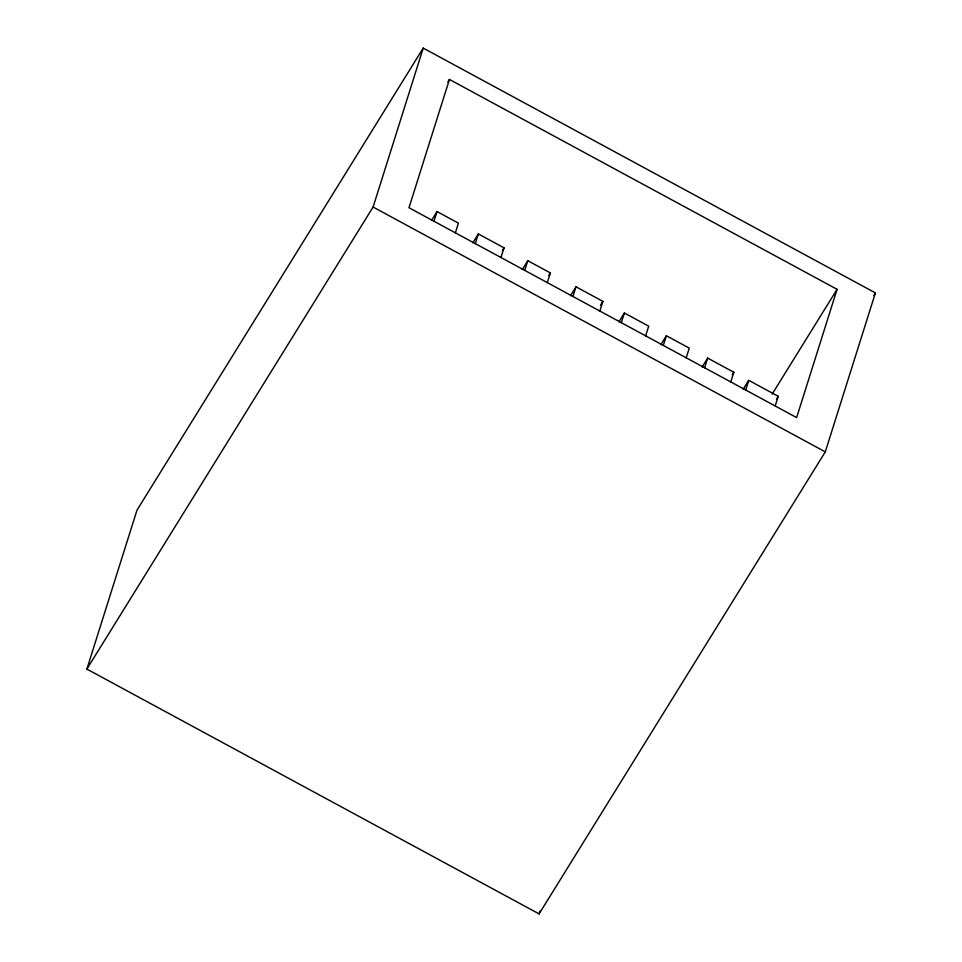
<?xml version="1.0" encoding="UTF-8"?>
<svg xmlns="http://www.w3.org/2000/svg" width="962" height="962" viewBox="0 0 962 962"><rect width="100%" height="100%" fill="white"/><g stroke="black" fill="none" stroke-linecap="round" stroke-linejoin="round"><path stroke-width="1.44" d="M86.592 669.54L373.1 207.046L423.208 48.1L875.408 292.917L825.288 451.875L539.081 913.9L86.881 669.083L137.001 510.125L423.208 48.1M449.434 79.449L408.982 207.72L796.632 417.592L837.072 289.321L449.434 79.449L447.847 81.998M433.982 221.248L437.037 211.568L458.429 223.148L455.375 232.84M475.3 243.626L478.354 233.934L504.016 247.835L500.962 257.515M524.735 270.382L527.789 260.702L550.372 272.931L547.318 282.612M572.943 296.488L575.997 286.808L602.897 301.371L599.843 311.051M621.32 322.679L624.374 312.999L648.713 326.178L645.658 335.858M663.323 345.418L666.377 335.738L689.273 348.136L686.219 357.816M704.629 367.785L707.683 358.104L733.838 372.258L730.783 381.95M539.081 913.9L539.983 911.038M745.682 390.007L748.737 380.327L778.234 396.296L775.18 405.976M431.505 220.49L437.037 211.568M472.835 242.857L478.354 233.934M502.441 250.385L504.016 247.835M522.258 269.649L527.789 260.702M548.785 275.481L550.372 272.931M570.466 295.731L575.997 286.808M600.528 305.195L602.897 301.371M618.855 321.909L624.374 312.999M660.846 344.673L666.377 335.738M702.164 367.015L707.683 358.104M732.262 374.807L733.838 372.258M743.205 389.261L748.737 380.327M772.173 394.095L837.072 289.321M776.647 398.845L778.234 396.296M873.821 295.478L875.408 292.917M373.1 207.046L825.288 451.875"/></g></svg>
